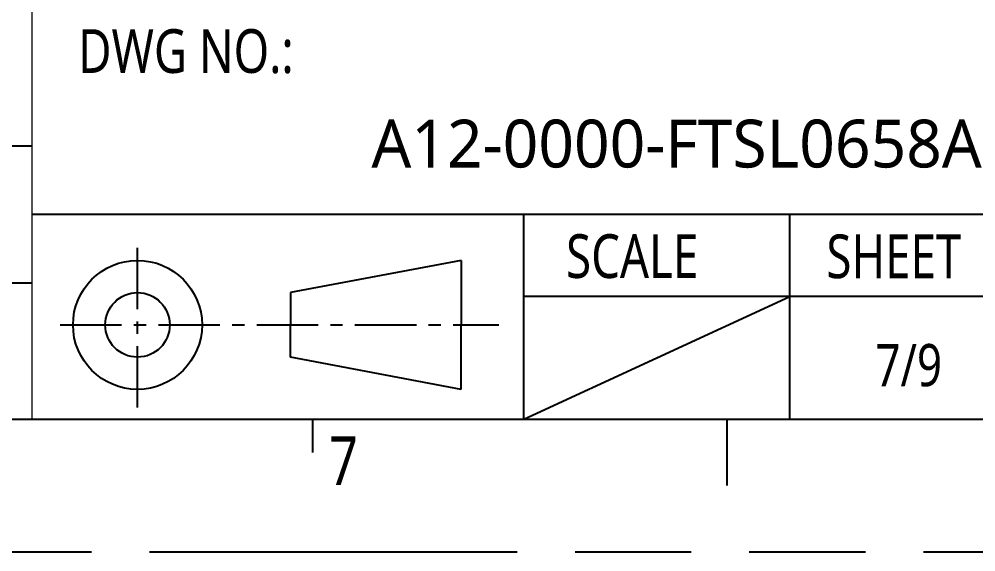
# Model space of a CAD drawing. Header units: millimetres. Extents: x 3228 to 3404, y -274 to -150.
# Drawn here: x 3365.05 to 3389.78, y -273.94 to -260.17 of the extents above; entities that cross this region are included whole.
import ezdxf

# ---------------------------------------------------------------- set-up
doc = ezdxf.new("R2010")
doc.units = ezdxf.units.MM
doc.linetypes.add('CENTER', pattern=[50.8, 31.75, -6.35, 6.35, -6.35])
doc.linetypes.add('PHANTOM', pattern=[29.5, 9.5, -1.5, 3, -1.5, 3, -1.5, 9.5])
doc.layers.get('0').update_dxf_attribs({"lineweight": 25})
doc.layers.add('0PAPERF', color=2, linetype='PHANTOM', plot=False)
doc.layers.add('DIM', color=100, linetype='Continuous', lineweight=15)
doc.styles.get("Standard").update_dxf_attribs({"font": 'simplex.shx', "width": 0.8, "height": 4})

msp = doc.modelspace()

# ---------------------------------------------------------------- linework, layer by layer
at = {"color": 0, "lineweight": 0}
msp.add_line((3365.39, -270.512), (3365.39, -246.167), dxfattribs=at)
at = {"color": 0}
for p, q in [((3365.392, -263.456), (3326.227, -263.456)), ((3398.734, -265.22), (3365.392, -265.22)), ((3384.974, -270.512), (3384.974, -265.22)), ((3339.458, -266.984), (3365.392, -266.984)), ((3398.734, -267.337), (3378.094, -267.337)), ((3378.094, -270.512), (3384.974, -267.337))]:
    msp.add_line(p, q, dxfattribs=at)
for p, q in [((3378.094, -270.512), (3378.094, -265.22)), ((3376.474, -266.406), (3372.063, -267.24)), ((3376.474, -266.406), (3376.474, -268.074)), ((3372.063, -267.24), (3372.063, -268.074)), ((3372.063, -268.907), (3372.063, -268.074)), ((3376.474, -269.741), (3376.474, -268.074)), ((3376.474, -269.741), (3372.063, -268.907)), ((3233.352, -270.513), (3398.769, -270.513)), ((3372.628, -270.513), (3372.628, -271.37)), ((3383.342, -270.513), (3383.342, -272.227))]:
    msp.add_line(p, q)
at = {"linetype": 'CENTER', "ltscale": 0.05}
for p, q in [((3368.109, -270.209), (3368.109, -265.771)), ((3366.109, -268.074), (3377.445, -268.074))]:
    msp.add_line(p, q, dxfattribs=at)
for radius in [1.667, 0.834]:
    msp.add_circle((3368.109, -268.074), radius)
at = {"layer": '0PAPERF'}
msp.add_line((3228.423, -273.941), (3404.17, -273.941), dxfattribs=at)

# ---------------------------------------------------------------- texts
at = {"color": 0}
for s, insert, char_height, width, attachment_point in [('{\\fMicrosoft JhengHei|b0|i0|c136|p0;DWG NO.:}', (3366.578, -260.43), 1.13059, 9.04186, 1), ('{\\fMicrosoft JhengHei|b0|i0|c136|p18;\\W1;\\C256;A12-0000-FTSL0658A00}', (3382.965, -263.396), 1.23698, 20.88951, 5), ('{\\fMicrosoft JhengHei|b0|i0|c136|p0;\\H1.244111x;SCALE} ', (3379.187, -265.731), 0.90875, 5.25629, 1), ('{\\fMicrosoft JhengHei|b0|i0|c136|p0;SHEET}', (3385.916, -265.736), 1.13059, 5.757, 1), ('{\\fMicrosoft JhengHei|b0|i0|c136|p0;7/9}', (3387.183, -268.568), 1.09051, 5.757, 1)]:
    msp.add_mtext(s, dxfattribs=dict(at, insert=insert, char_height=char_height, width=width, attachment_point=attachment_point))
at = {"layer": 'DIM', "insert": (3373.057, -270.954), "char_height": 1.25747, "width": 0.76559, "attachment_point": 1}
msp.add_mtext('{\\fMicrosoft JhengHei|b0|i0|c136|p0;\\C0;7}', dxfattribs=at)

doc.saveas('drawing.dxf')
